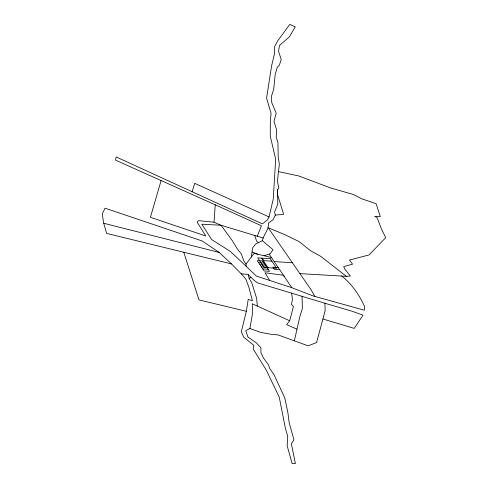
<?xml version="1.0" encoding="UTF-8"?>
<svg xmlns="http://www.w3.org/2000/svg" width="488" height="488" viewBox="0 0 488 488"><rect width="100%" height="100%" fill="white"/><g stroke="black" fill="none" stroke-linecap="round" stroke-linejoin="round"><path stroke-width="0.73" d="M263.203 238.022L221.009 225.243L214.012 222.217L215.251 204.814L115.479 160.107L116.205 156.965L262.343 223.858L267.387 219.929L269.053 216.934L273.25 199.08L275.683 159.167L270.254 136.146L270.321 121.982L271.029 113.308L266.576 98.222L271.566 66.02L274.646 53.064L274.622 46.555L277.672 40.9L289.787 24.4L295.277 26.895L289.39 36.844L279.453 45.524L278.569 51.484L281.228 59.481L279.362 65.166L277.324 67.094L275.171 74.585L273.713 89.243L271.462 96.209L271.737 102.553L276.184 113.21L273.988 121.341L276.69 130.137L276.178 137.335L277.928 142.276L278.184 156.654L279.343 164.12L277.404 181.103L278.831 188.179L277.574 189.6L277.77 204.13L274.543 212.134L275.324 215.11L273.06 219.691L268.473 223.101C269.016 229.634 263.624 234.472 262.373 240.663L255.706 244.043L252.601 247.904L251.308 257.06M248.197 274.683L253.748 279.99L257.463 282.845L324.904 303.243L325.154 310.655L316.596 342.515L308.154 345.833L278.05 334.92L271.401 334.347L260.915 332.438L249.893 328.509L245.763 330.699L247.953 337.007L256.432 342.918L260.921 347.834L260.891 352.55L263.459 358.027L268.577 365.012L269.486 368.013L274.244 375.101L284.815 398.086L287.896 412.702L289.128 422.492L293.947 439.792L291.379 443.726L295.386 463.6L292.141 463.594L287.151 445.745L287.731 436.339L285.431 428.464L279.24 397.122L266.411 370.355L253.193 348.944L253.888 345.339L243.866 337.391L241.316 331.761L246.349 311.314L248.209 299.412L252.436 300.73L248.703 286.694L245.806 279.099L241.273 273.817L231.464 263.91L219.179 252.424L202.209 240.999L105.042 208.175L102.291 213.927L103.505 222.424L106.61 233.404L231.464 263.91M249.893 328.509L252.711 312.454L252.259 303.786L289.689 320.769L293.422 306.659L291.488 304.39L292.41 299.498L291.665 293.068M294.41 340.557L299.906 316.395L302.353 308.593L302.072 296.173M161.107 180.554L150.414 217.312L205.802 236.003L197.097 222.071L198.677 220.655L214.012 222.217M192.162 191.729L194.7 183.323L269.053 216.934M257.249 236.216L261.458 225.791L215.251 204.814M341.637 276.043C351.817 283.9 359.131 294.63 364.396 306.244L364.377 310.228L312.906 295.862L291.818 287.694L256.279 276.043L246.257 266.381L245.989 264.093L254.132 253.333L271.511 257.554M289.689 320.769L286.633 324.642L296.966 329.144M257.341 306.11L256.621 298.32L251.71 282.558L249.167 278.563L250.808 277.178M264.032 255.736L270.309 253.717L272.999 249.673L262.373 240.663M275.324 215.11L283.65 214.299L277.648 195.017L277.574 189.6M299.949 273.634L346.303 276.312L350.366 276.055L344.796 269.083L343.698 266.576L352.574 264.173L349.487 260.037L369.001 254.95L385.709 237.674L381.482 228.988L376.986 217.398L374.711 216.355L380.311 216.599L376.12 203.716L361.834 198.829L353.611 194.559L330.724 188.002L298.839 175.967L278.483 171.624M271.889 261.159L263.874 260.665L262.202 258.189M258.591 262.703L263.935 263.032M259.988 264.771L265.332 265.1M278.209 267.485L272.865 267.156L274.262 269.224L279.606 269.553M261.379 266.838L266.722 267.162M262.776 268.9L268.119 269.23M274.207 261.55L292.458 262.782M241.273 273.817L248.124 274.396L249.167 278.563M246.349 311.314L198.988 299.9L183.787 252.259M103.755 223.278L219.179 252.424M324.904 303.243L351.915 311.191L363.023 315.12L354.239 328.406L322.983 319.006M252.137 251.985L257.634 254.187M346.303 276.312L320.738 256.346L310.356 250.582L299.168 241.633L284.638 234.545L268.168 227.737L311.063 289.744L314.845 296.411M258.555 242.725L256.639 241.212L254.773 235.466M246.257 266.381L230.305 251.381L211.621 239.571L201.812 224.212L221.009 225.243L232.27 240.627L237.131 248.66L241.389 253.961L243.933 261.19L245.989 264.093M269.217 254.156L291.818 287.694M261.672 258.152L268.15 267.76M284.412 276.684L283.443 275.244L265.075 272.786L269.614 280.417M270.218 258.677L257.731 257.908L264.209 267.515L276.696 268.284L270.218 258.677M262.544 260.964L257.2 260.641L264.167 270.968L269.51 271.298L262.544 260.964"/></g></svg>
